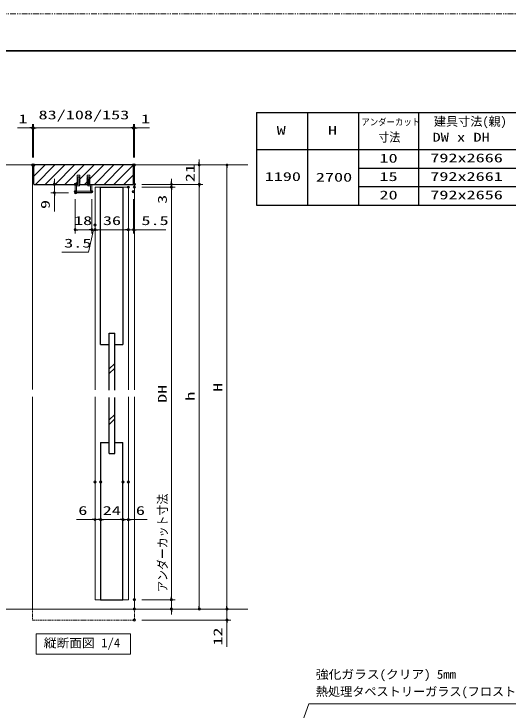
# Model space of a CAD drawing. Units: millimetres, scale not verified. Extents: x -1306 to 1306, y -607 to 607.
# Drawn here: x -753 to -219, y -159 to 594 of the extents above; entities that cross this region are included whole.
import ezdxf
from ezdxf.enums import TextEntityAlignment as Align

# ---------------------------------------------------------------- set-up
doc = ezdxf.new("R2010")
doc.units = ezdxf.units.MM
doc.header["$LTSCALE"] = 5
doc.header["$PDMODE"] = 32
doc.header["$PDSIZE"] = 2.5
doc.linetypes.add('USER1', pattern=[2.5, 1.25, -0.25, 0.25, -0.25, 0.25, -0.25])
doc.linetypes.add('USER2', pattern=[0.375, 0.25, -0.125])
for name, color, linetype, lineweight in [('0-1_線(黄)', 2, 'Continuous', 15), ('0-3_陰線', 4, 'USER1', 9), ('0-D_線(白)', 7, 'Continuous', 30), ('1-0_線(水)', 4, 'Continuous', 9), ('1-1_寸法線', 3, 'Continuous', 13), ('1-2_ハッチング', 6, 'Continuous', 9), ('1-4_DEFPOINTS', 7, 'Continuous', 5), ('1-5_0', 3, 'Continuous', 25), ('1-6_点線(黄)', 2, 'USER2', 15), ('1-7_図面枠', 7, 'Continuous', 35)]:
    doc.layers.add(name, color=color, linetype=linetype, lineweight=lineweight)
doc.styles.add('ＭＳ ゴシック', font='')
doc.styles.get('ＭＳ ゴシック').set_extended_font_data('MS Gothic')

# ---------------------------------------------------------------- blocks, each defined once
blk = doc.blocks.new('_DOT')
at = {"layer": '1-5_0'}
blk.add_line((-2.5, 0), (-5, 0), dxfattribs=at)
for points in [[(0, 0), (-2.5, 0), (-2.48, 0.313)], [(0, 0), (-2.48, -0.313), (-2.5, 0)], [(0, 0), (-2.48, 0.313), (-2.421, 0.622)], [(0, 0), (-2.421, -0.622), (-2.48, -0.313)], [(0, 0), (-2.421, 0.622), (-2.324, 0.92)], [(0, 0), (-2.324, -0.92), (-2.421, -0.622)], [(0, 0), (-2.324, 0.92), (-2.191, 1.204)], [(0, 0), (-2.191, -1.204), (-2.324, -0.92)], [(0, 0), (-2.191, 1.204), (-2.023, 1.469)], [(0, 0), (-2.023, -1.469), (-2.191, -1.204)], [(0, 0), (-2.023, 1.469), (-1.822, 1.711)], [(0, 0), (-1.822, -1.711), (-2.023, -1.469)], [(0, 0), (-1.822, 1.711), (-1.594, 1.926)], [(0, 0), (-1.594, -1.926), (-1.822, -1.711)], [(0, 0), (-1.594, 1.926), (-1.34, 2.111)], [(0, 0), (-1.34, -2.111), (-1.594, -1.926)], [(0, 0), (-1.34, 2.111), (-1.064, 2.262)], [(0, 0), (-1.064, -2.262), (-1.34, -2.111)], [(0, 0), (-1.064, 2.262), (-0.773, 2.378)], [(0, 0), (-0.773, -2.378), (-1.064, -2.262)], [(0, 0), (-0.773, 2.378), (-0.468, 2.456)], [(0, 0), (-0.468, -2.456), (-0.773, -2.378)], [(0, 0), (-0.468, 2.456), (-0.157, 2.495)], [(0, 0), (-0.157, -2.495), (-0.468, -2.456)], [(0, 0), (-0.157, 2.495), (0.157, 2.495)], [(0, 0), (0.157, -2.495), (-0.157, -2.495)], [(0, 0), (0.157, 2.495), (0.468, 2.456)], [(0, 0), (0.468, 2.456), (0.773, 2.378)], [(0, 0), (0.773, 2.378), (1.064, 2.262)], [(0, 0), (1.064, 2.262), (1.34, 2.111)], [(0, 0), (1.34, 2.111), (1.594, 1.926)], [(0, 0), (1.594, 1.926), (1.822, 1.711)], [(0, 0), (1.822, 1.711), (2.023, 1.469)], [(0, 0), (2.023, 1.469), (2.191, 1.204)], [(0, 0), (2.191, 1.204), (2.324, 0.92)], [(0, 0), (2.324, 0.92), (2.421, 0.622)], [(0, 0), (2.421, 0.622), (2.48, 0.313)], [(0, 0), (2.48, 0.313), (2.5, 0)], [(0, 0), (0.468, -2.456), (0.157, -2.495)], [(0, 0), (0.773, -2.378), (0.468, -2.456)], [(0, 0), (1.064, -2.262), (0.773, -2.378)], [(0, 0), (1.34, -2.111), (1.064, -2.262)], [(0, 0), (1.594, -1.926), (1.34, -2.111)], [(0, 0), (1.822, -1.711), (1.594, -1.926)], [(0, 0), (2.023, -1.469), (1.822, -1.711)], [(0, 0), (2.191, -1.204), (2.023, -1.469)], [(0, 0), (2.324, -0.92), (2.191, -1.204)], [(0, 0), (2.421, -0.622), (2.324, -0.92)], [(0, 0), (2.48, -0.313), (2.421, -0.622)], [(0, 0), (2.5, 0), (2.48, -0.313)]]:
    blk.add_solid(points, dxfattribs=at)

msp = doc.modelspace()

# ---------------------------------------------------------------- linework, layer by layer
at = {"layer": '0-1_線(黄)'}
for p, q in [((-1233.836, 430.728), (-499.867, 430.728)), ((-1233.836, -49.272), (-499.867, -49.272))]:
    msp.add_line(p, q, dxfattribs=at)
msp.add_lwpolyline([(-728.383, -76.272), (-626.782, -76.272), (-626.782, -98.107), (-728.383, -98.107)], close=True, dxfattribs=at)
at = {"layer": '0-3_陰線'}
msp.add_line((387.036, 594), (-1292.964, 594), dxfattribs=at)
at = {"layer": '0-D_線(白)'}
for p, q in [((-490.409, 487.3), (-490.409, 387.3)), ((-490.409, 487.3), (249.591, 487.3)), ((-435.409, 487.3), (-435.409, 387.3)), ((-380.409, 487.3), (-380.409, 387.3)), ((-315.409, 487.3), (-315.409, 387.3)), ((-490.409, 447.3), (249.591, 447.3)), ((-731.419, 430.728), (-731.419, 410.228)), ((-623.419, 430.728), (-731.419, 430.728)), ((-623.419, 410.228), (-623.419, 430.728)), ((-380.409, 427.3), (-60.409, 427.3)), ((-730.919, 409.728), (-731.419, 410.228)), ((-730.919, 409.728), (-684.419, 409.728)), ((-681.419, 409.728), (-673.419, 409.728)), ((-670.419, 409.728), (-623.919, 409.728)), ((-623.419, 410.228), (-623.919, 409.728)), ((-380.409, 407.3), (-60.409, 407.3)), ((-490.409, 387.3), (249.591, 387.3)), ((-649.619, 187.31), (-649.619, 248.728)), ((-649.619, 248.728), (-643.619, 248.728)), ((-643.619, 187.31), (-643.619, 248.728)), ((-658.919, 236.728), (-649.619, 236.728)), ((-643.619, 236.728), (-634.919, 236.728)), ((-649.619, 118.728), (-649.619, 179.31)), ((-643.619, 118.728), (-643.619, 179.31)), ((-658.919, 130.728), (-649.619, 130.728)), ((-643.619, 130.728), (-634.919, 130.728)), ((-649.619, 118.728), (-643.619, 118.728))]:
    msp.add_line(p, q, dxfattribs=at)
for points in [[(-658.919, 236.728), (-658.919, 406.728), (-634.919, 406.728), (-634.919, 236.728)], [(-658.919, 130.728), (-658.919, -39.272), (-634.919, -39.272), (-634.919, 130.728)]]:
    msp.add_lwpolyline(points, dxfattribs=at)
at = {"layer": '1-0_線(水)'}
for p, q in [((-732.419, 430.728), (-732.419, 187.944)), ((-622.419, 430.728), (-622.419, 187.802)), ((-664.919, 406.728), (-628.919, 406.728)), ((-664.919, 187.802), (-664.919, 406.728)), ((-628.919, 187.802), (-628.919, 406.728)), ((-643.619, 216.198), (-649.619, 210.198)), ((-643.619, 211.198), (-649.619, 205.198)), ((-732.419, 179.944), (-732.419, -49.272)), ((-664.919, -39.272), (-664.919, 179.944)), ((-628.919, -39.272), (-628.919, 179.944)), ((-622.419, 179.944), (-622.419, -49.272)), ((-643.619, 161.138), (-649.619, 155.138)), ((-643.619, 156.138), (-649.619, 150.138)), ((-628.919, -39.272), (-664.919, -39.272))]:
    msp.add_line(p, q, dxfattribs=at)
at = {"layer": '1-1_寸法線'}
for p, q in [((-732.419, 438.728), (-732.419, 474.728)), ((-731.419, 438.728), (-731.419, 474.728)), ((-731.419, 438.728), (-731.419, 474.728)), ((-623.419, 438.728), (-623.419, 474.728)), ((-623.419, 438.728), (-623.419, 474.728)), ((-622.419, 438.728), (-622.419, 474.728)), ((-735.419, 470.728), (-748.8, 470.728)), ((-731.419, 470.728), (-732.419, 470.728)), ((-728.419, 470.728), (-626.419, 470.728)), ((-728.419, 470.728), (-725.419, 470.728)), ((-626.419, 470.728), (-629.419, 470.728)), ((-623.419, 470.728), (-622.419, 470.728)), ((-619.419, 470.728), (-606.038, 470.728)), ((-552.419, 433.728), (-552.419, 436.728)), ((-615.419, 430.728), (-548.419, 430.728)), ((-614.419, 430.728), (-518.419, 430.728)), ((-552.419, 430.728), (-552.419, 409.728)), ((-522.419, 427.728), (-522.419, -46.272)), ((-708.858, 412.728), (-708.858, 415.728)), ((-682.869, 417.728), (-683.969, 416.239)), ((-683.969, 416.239), (-683.219, 416.239)), ((-683.219, 415.739), (-683.969, 414.939)), ((-683.969, 414.939), (-683.219, 414.939)), ((-683.219, 414.439), (-683.969, 413.639)), ((-683.219, 416.239), (-683.219, 415.739)), ((-683.219, 414.939), (-683.219, 414.439)), ((-682.269, 417.728), (-682.869, 417.728)), ((-682.269, 417.728), (-681.169, 416.239)), ((-681.919, 416.239), (-681.919, 415.739)), ((-681.169, 416.239), (-681.919, 416.239)), ((-681.919, 415.739), (-681.169, 414.939)), ((-681.919, 414.939), (-681.919, 414.439)), ((-681.169, 414.939), (-681.919, 414.939)), ((-681.919, 414.439), (-681.169, 413.639)), ((-672.569, 417.728), (-673.669, 416.239)), ((-673.669, 416.239), (-672.919, 416.239)), ((-672.919, 415.739), (-673.669, 414.939)), ((-673.669, 414.939), (-672.919, 414.939)), ((-672.919, 414.439), (-673.669, 413.639)), ((-672.919, 416.239), (-672.919, 415.739)), ((-672.919, 414.939), (-672.919, 414.439)), ((-672.569, 417.728), (-671.969, 417.728)), ((-671.969, 417.728), (-670.869, 416.239)), ((-671.619, 416.239), (-671.619, 415.739)), ((-670.869, 416.239), (-671.619, 416.239)), ((-671.619, 415.739), (-670.869, 414.939)), ((-671.619, 414.939), (-671.619, 414.439)), ((-670.869, 414.939), (-671.619, 414.939)), ((-671.619, 414.439), (-670.869, 413.639)), ((-582.419, 412.728), (-582.419, 415.728)), ((-694.131, 409.728), (-712.858, 409.728)), ((-708.858, 409.728), (-708.858, 400.728)), ((-686.419, 409.428), (-686.419, 401.428)), ((-686.269, 409.428), (-686.269, 401.428)), ((-683.219, 409.422), (-686.113, 409.578)), ((-684.617, 409.669), (-686.107, 409.728)), ((-681.919, 408.017), (-684.919, 408.18)), ((-684.919, 408.18), (-684.919, 402.228)), ((-683.969, 413.639), (-683.219, 413.639)), ((-683.219, 413.139), (-683.969, 412.339)), ((-683.969, 412.339), (-683.219, 412.339)), ((-683.219, 413.639), (-683.219, 413.139)), ((-683.219, 412.339), (-683.219, 409.423)), ((-681.919, 413.639), (-681.919, 413.139)), ((-681.169, 413.639), (-681.919, 413.639)), ((-681.919, 413.139), (-681.169, 412.339)), ((-681.919, 412.339), (-681.919, 411.552)), ((-681.169, 412.339), (-681.919, 412.339)), ((-681.264, 410.736), (-681.919, 411.552)), ((-681.919, 410.736), (-681.919, 408.013)), ((-681.911, 410.736), (-681.264, 410.736)), ((-673.669, 413.639), (-672.919, 413.639)), ((-672.919, 413.139), (-673.669, 412.339)), ((-673.669, 412.339), (-672.919, 412.339)), ((-673.573, 410.736), (-672.919, 411.552)), ((-672.926, 410.736), (-673.573, 410.736)), ((-672.919, 413.639), (-672.919, 413.139)), ((-672.919, 412.339), (-672.919, 411.552)), ((-672.919, 410.736), (-672.919, 408.013)), ((-672.919, 408.013), (-669.919, 408.18)), ((-671.619, 413.639), (-671.619, 413.139)), ((-670.869, 413.639), (-671.619, 413.639)), ((-671.619, 413.139), (-670.869, 412.339)), ((-671.619, 412.339), (-671.619, 409.423)), ((-670.869, 412.339), (-671.619, 412.339)), ((-671.619, 409.422), (-668.725, 409.578)), ((-670.221, 409.669), (-668.731, 409.728)), ((-668.569, 409.428), (-668.569, 401.428)), ((-668.419, 409.428), (-668.419, 401.428)), ((-614.419, 409.728), (-548.419, 409.728)), ((-614.419, 409.728), (-548.419, 409.728)), ((-614.419, 409.728), (-578.419, 409.728)), ((-614.419, 406.728), (-578.419, 406.728)), ((-614.419, 406.728), (-578.419, 406.728)), ((-582.419, 409.728), (-582.419, 406.728)), ((-552.419, 406.728), (-552.419, 403.728)), ((-552.419, 406.728), (-552.419, -46.272)), ((-693.719, 400.728), (-712.858, 400.728)), ((-669.119, 400.878), (-685.719, 400.878)), ((-669.119, 400.728), (-685.719, 400.728)), ((-582.419, 403.728), (-582.419, 386.061)), ((-582.419, 403.728), (-582.419, -36.272)), ((-708.858, 397.728), (-708.858, 380.537)), ((-686.419, 393.928), (-686.419, 356.728)), ((-668.419, 393.928), (-668.419, 356.728)), ((-668.419, 393.928), (-668.419, 356.728)), ((-628.919, 398.728), (-628.919, 356.728)), ((-628.919, 398.728), (-628.919, 356.728)), ((-623.419, 393.928), (-623.419, 356.728)), ((-671.419, 360.728), (-683.419, 360.728)), ((-671.419, 360.728), (-674.419, 360.728)), ((-664.919, 360.728), (-668.419, 360.728)), ((-664.919, 360.728), (-668.419, 360.728)), ((-664.919, 357.728), (-664.919, 356.728)), ((-664.919, 357.728), (-664.919, 356.728)), ((-631.919, 360.728), (-661.919, 360.728)), ((-661.919, 360.728), (-658.919, 360.728)), ((-631.919, 360.728), (-634.919, 360.728)), ((-628.919, 360.728), (-623.419, 360.728)), ((-620.419, 360.728), (-588.466, 360.728)), ((-664.919, 80.1), (-664.919, 43.4)), ((-658.919, 80.1), (-658.919, 43.4)), ((-658.919, 80.1), (-658.919, 43.4)), ((-634.919, 80.1), (-634.919, 43.4)), ((-634.919, 80.1), (-634.919, 43.4)), ((-628.919, 80.1), (-628.919, 43.4)), ((-667.919, 47.4), (-685.109, 47.4)), ((-661.919, 47.4), (-664.919, 47.4)), ((-658.919, 47.4), (-664.919, 47.4)), ((-658.919, 47.4), (-634.919, 47.4)), ((-655.919, 47.4), (-652.919, 47.4)), ((-637.919, 47.4), (-640.919, 47.4)), ((-634.919, 47.4), (-628.919, 47.4)), ((-631.919, 47.4), (-628.919, 47.4)), ((-625.919, 47.4), (-608.728, 47.4)), ((-582.419, -36.272), (-582.419, -33.272)), ((-614.419, -39.272), (-578.419, -39.272)), ((-614.419, -39.272), (-578.419, -39.272)), ((-582.419, -39.272), (-582.419, -49.272)), ((-522.419, -46.272), (-522.419, -43.272)), ((-614.419, -49.272), (-518.419, -49.272)), ((-614.419, -49.272), (-548.419, -49.272)), ((-614.419, -49.272), (-518.419, -49.272)), ((-614.419, -49.272), (-578.419, -49.272)), ((-582.419, -52.272), (-582.419, -55.272)), ((-522.419, -49.272), (-522.419, -61.272)), ((-614.419, -61.272), (-518.419, -61.272)), ((-522.419, -64.272), (-522.419, -90.034))]:
    msp.add_line(p, q, dxfattribs=at)
for points in [[(-684.419, 409.728), (-684.419, 419.728), (-681.419, 419.728), (-681.419, 409.728)], [(-673.419, 409.728), (-673.419, 419.728), (-670.419, 419.728), (-670.419, 409.728)], [(-669.919, 408.18), (-669.919, 402.228), (-684.919, 402.228)], [(-666.669, 360.728), (-671.932, 336.404), (-700.885, 336.404)], [(-178.288, -151.858), (-433.851, -151.858), (-485.599, -295.184)]]:
    msp.add_lwpolyline(points, dxfattribs=at)
for centre, radius, start, end in [((-686.119, 409.428), 0.3, 87.72528, 180), ((-686.119, 409.428), 0.15, 87.72528, 180), ((-668.719, 409.428), 0.3, 0, 92.27472), ((-668.719, 409.428), 0.15, 0, 92.27472), ((-685.719, 401.428), 0.7, 180, 270), ((-685.719, 401.428), 0.55, 180, 270), ((-669.119, 401.428), 0.55, 270, 0), ((-669.119, 401.428), 0.7, 270, 0)]:
    msp.add_arc(centre, radius, start, end, dxfattribs=at)
at = {"layer": '1-2_ハッチング'}
for p, q in [((-731.419, 428.871), (-729.561, 430.728)), ((-731.419, 418.264), (-718.955, 430.728)), ((-729.348, 409.728), (-708.348, 430.728)), ((-718.741, 409.728), (-697.741, 430.728)), ((-708.135, 409.728), (-687.135, 430.728)), ((-697.528, 409.728), (-676.528, 430.728)), ((-681.419, 415.231), (-665.922, 430.728)), ((-670.419, 415.624), (-655.315, 430.728)), ((-665.708, 409.728), (-644.708, 430.728)), ((-655.102, 409.728), (-634.102, 430.728)), ((-644.495, 409.728), (-623.495, 430.728)), ((-633.889, 409.728), (-623.419, 420.198)), ((-686.922, 409.728), (-684.419, 412.231)), ((-676.315, 409.728), (-673.419, 412.624))]:
    msp.add_line(p, q, dxfattribs=at)
at = {"layer": '1-4_DEFPOINTS'}
for p in [(-732.419, 470.728), (-623.419, 470.728), (-623.419, 470.728), (-732.419, 430.728), (-731.419, 430.728), (-623.419, 430.728), (-623.419, 430.728), (-622.419, 430.728), (-622.419, 430.728), (-708.858, 409.728), (-686.131, 409.728), (-628.919, 406.728), (-622.419, 409.728), (-622.419, 406.728), (-622.419, 406.728), (-582.419, 406.728), (-552.419, 409.728), (-686.419, 401.928), (-685.719, 400.728), (-668.419, 401.928), (-623.419, 401.928), (-686.419, 360.728), (-668.419, 360.728), (-664.919, 365.728), (-664.919, 360.728), (-628.919, 360.728), (-664.919, 88.1), (-658.919, 88.1), (-634.919, 88.1), (-628.919, 88.1), (-658.919, 47.4), (-634.919, 47.4), (-628.919, 47.4), (-622.419, -39.272), (-582.419, -39.272), (-622.419, -49.272), (-582.419, -49.272), (-552.419, -49.272), (-522.419, -49.272), (-622.419, -61.272), (-522.419, -61.272)]:
    msp.add_point(p, dxfattribs=at)
at = {"layer": '1-6_点線(黄)'}
for p, q in [((-732.419, -49.272), (-732.419, -61.272)), ((-622.419, -49.272), (-622.419, -61.272)), ((-732.419, -61.272), (-622.419, -61.272))]:
    msp.add_line(p, q, dxfattribs=at)
at = {"layer": '1-7_図面枠'}
msp.add_lwpolyline([(-1252.964, -554), (347.036, -554), (347.036, 554), (-1252.964, 554)], close=True, dxfattribs=at)

# ---------------------------------------------------------------- block references
at = {"layer": '1-1_寸法線', "xscale": 0.6, "yscale": 0.6}
for p in [(-732.419, 470.728), (-623.419, 470.728), (-623.419, 470.728), (-668.419, 360.728), (-668.419, 360.728), (-628.919, 360.728), (-628.919, 360.728), (-664.919, 47.4), (-658.919, 47.4), (-634.919, 47.4)]:
    msp.add_blockref('_DOT', p, dxfattribs=at)
for p, rotation in [((-731.419, 470.728), 180), ((-731.419, 470.728), 180), ((-622.419, 470.728), 180), ((-552.419, 430.728), 270), ((-522.419, 430.728), 90), ((-708.858, 409.728), 270), ((-582.419, 409.728), 270), ((-582.419, 406.728), 90), ((-582.419, 406.728), 90), ((-552.419, 409.728), 90), ((-552.419, 409.728), 90), ((-708.858, 400.728), 90), ((-686.419, 360.728), 180), ((-664.919, 360.728), 180), ((-664.919, 360.728), 180), ((-623.419, 360.728), 180), ((-658.919, 47.4), 180), ((-634.919, 47.4), 180), ((-628.919, 47.4), 180), ((-582.419, -39.272), 270), ((-582.419, -39.272), 270), ((-582.419, -49.272), 90), ((-552.419, -49.272), 270), ((-522.419, -49.272), 270), ((-522.419, -49.272), 270), ((-522.419, -61.272), 90)]:
    msp.add_blockref('_DOT', p, dxfattribs=dict(at, rotation=rotation))

# ---------------------------------------------------------------- texts
at = {"layer": '0-1_線(黄)', "style": 'ＭＳ ゴシック'}
for s, height, width, p in [('アンダーカット', 7.216, 0.9, (-377.288, 471.379)), ('W', 9.604, 1.5, (-468.719, 460.456)), ('H', 9.604, 1.5, (-413.358, 460.456)), ('寸法', 9.604, 0.9, (-358.811, 452.99)), ('DW x DH', 9.621, 1.35, (-300.399, 452.99)), ('10', 9.604, 1.5, (-357.673, 430.33)), ('792x2666', 9.604, 1.5, (-302.769, 430.642)), ('1190', 9.604, 1.5, (-481.714, 410.503)), ('2700', 9.604, 1.5, (-426.371, 409.8)), ('15', 9.604, 1.5, (-357.673, 410.464)), ('792x2661', 9.604, 1.5, (-302.769, 410.642)), ('20', 9.604, 1.5, (-357.673, 390.531)), ('792x2656', 9.604, 1.5, (-302.769, 390.642)), ('縦断面図 1/4', 9.621, 1.05, (-720.365, -93.65))]:
    msp.add_text(s, height=height, dxfattribs=dict(at, width=width)).set_placement(p, align=Align.BOTTOM_LEFT)
msp.add_text('建具寸法(親)', height=9.621, dxfattribs=at).set_placement((-298.947, 470.125), align=Align.BOTTOM_LEFT)
at = {"layer": '1-1_寸法線', "style": 'ＭＳ ゴシック'}
for s, height, width, p in [('83/108/153', 9.604, 1.5, (-725.99, 477.163)), ('1', 9.604, 1.5, (-747.657, 472.878)), ('1', 9.604, 1.5, (-615.276, 472.878)), ('18', 9.604, 1.5, (-687.657, 362.878)), ('36', 9.604, 1.5, (-656.442, 362.878)), ('5.5', 9.604, 1.5, (-614.847, 362.878)), ('3.5', 9.604, 1.5, (-698.313, 338.553)), ('6', 9.604, 1.5, (-683.014, 49.549)), ('24', 9.604, 1.5, (-656.681, 49.549)), ('6', 9.604, 1.5, (-620.823, 49.549)), ('強化ガラス(クリア) 5mm', 9.621, 1.05, (-426.451, -127.608))]:
    msp.add_text(s, height=height, dxfattribs=dict(at, width=width)).set_placement(p, align=Align.BOTTOM_LEFT)
for s, width, p in [('21', 1.5, (-554.568, 412.133)), ('9', 1.5, (-711.008, 383.109)), ('3', 1.5, (-584.568, 388.633)), ('DH', 1.5, (-584.568, 173.49)), ('H', 1.5, (-524.568, 185.49)), ('h', 1.5, (-554.568, 175.704)), ('アンダーカット寸法', 0.9, (-584.193, -30.75)), ('12', 1.5, (-524.568, -88.891))]:
    msp.add_text(s, height=9.604, rotation=90, dxfattribs=dict(at, width=width)).set_placement(p, align=Align.BOTTOM_LEFT)
msp.add_text('熱処理タペストリーガラス(フロスト) 5mm', height=9.621, dxfattribs=at).set_placement((-426.451, -146.179), align=Align.BOTTOM_LEFT)

doc.saveas('drawing.dxf')
